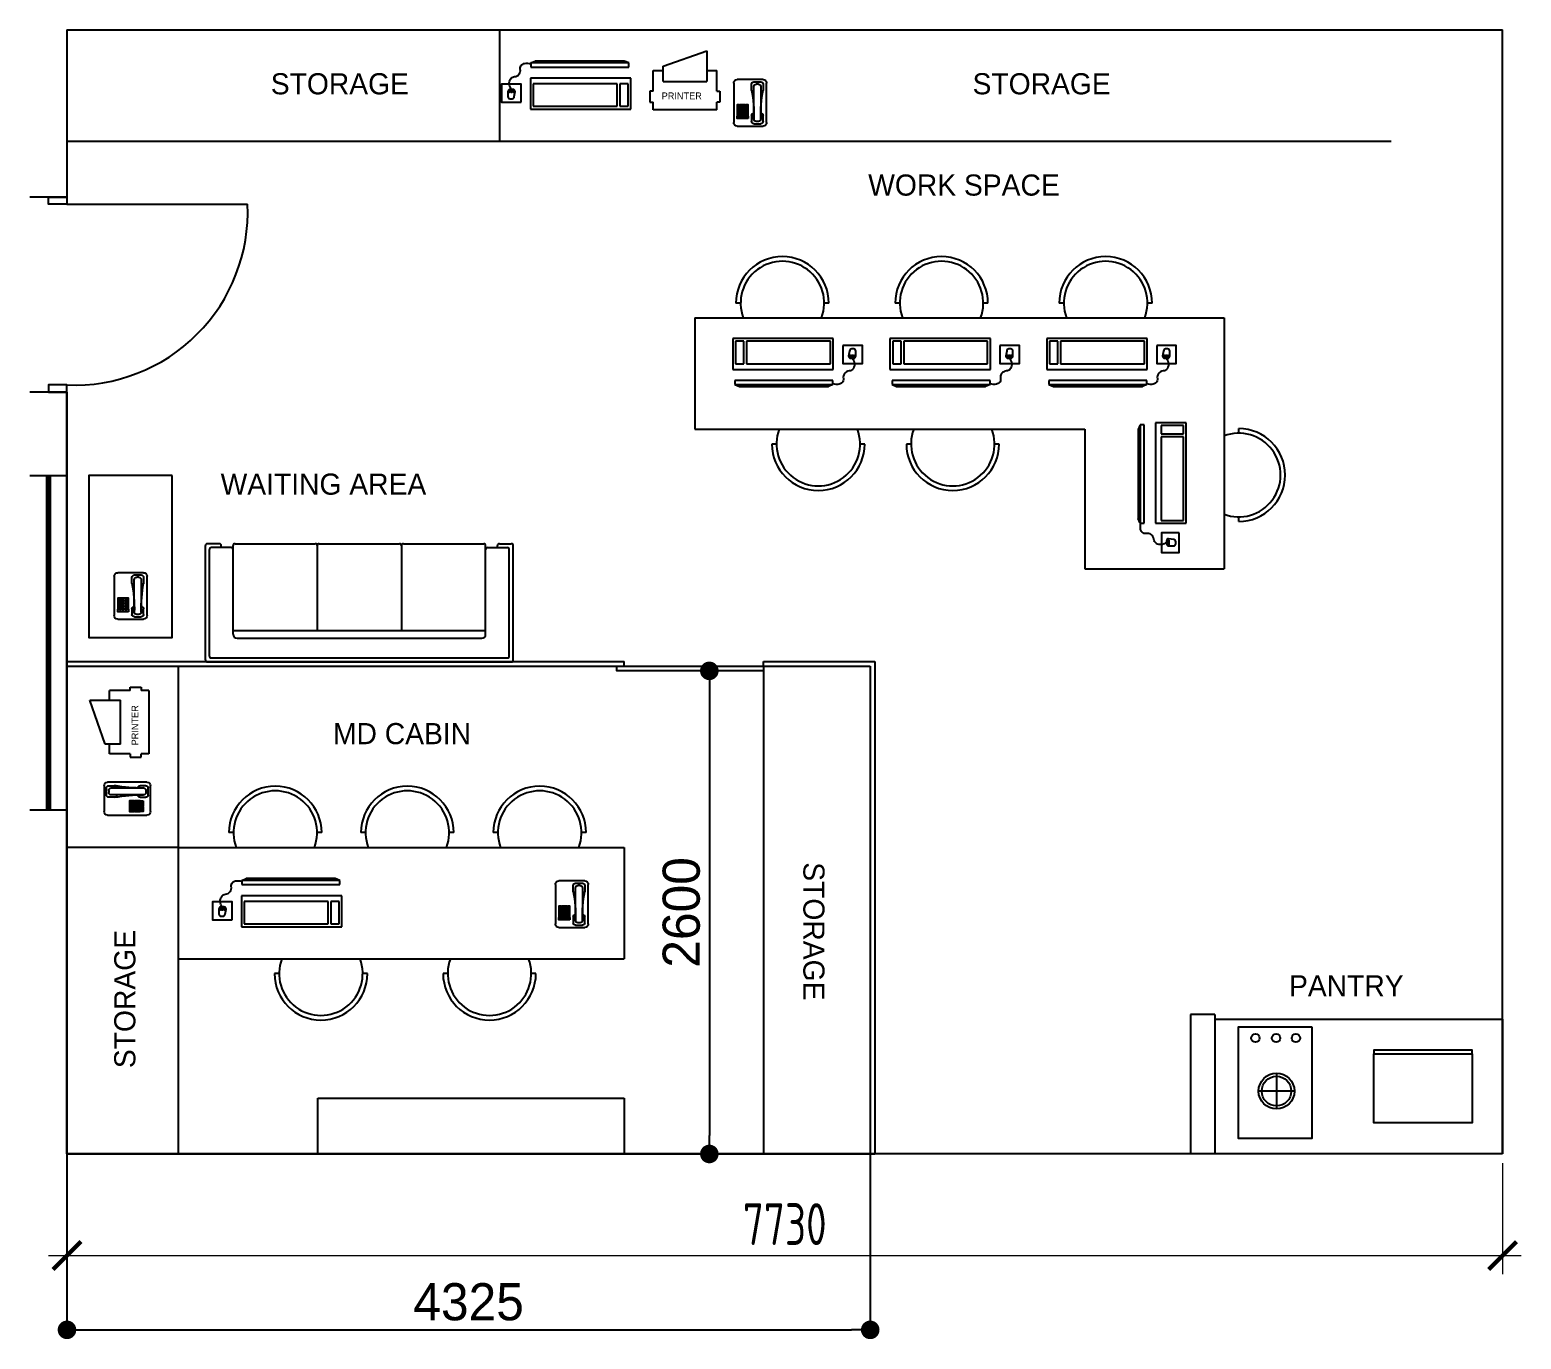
# Model space of a CAD drawing. Header units: millimetres. Extents: x -184691 to 158232, y -112569 to 33289.
# Drawn here: x 33615 to 41645, y -68330 to -61283 of the extents above; entities that cross this region are included whole.
import ezdxf

# ---------------------------------------------------------------- set-up
doc = ezdxf.new("R2010")
doc.units = ezdxf.units.MM
doc.header["$LTSCALE"] = 10
doc.header["$PDMODE"] = 35
doc.header["$PDSIZE"] = 500
for name, color, linetype in [('A--FURNITURE-0', 253, 'Continuous'), ('A--SPACEREF', 3, 'Continuous'), ('ELEC', 4, 'Continuous'), ('EQ', 4, 'Continuous'), ('FUR', 6, 'Continuous')]:
    doc.layers.add(name, color=color, linetype=linetype)
doc.styles.add('ISO', font='isocp2.shx', dxfattribs={"width": 0.8})
doc.dimstyles.new('A-DIM-100', dxfattribs={"dimscale": 100, "dimtxt": 2.25, "dimasz": 1.5, "dimexe": 1, "dimexo": 0.5, "dimgap": 0, "dimtad": 0, "dimdec": 0, "dimzin": 12, "dimdsep": 46, "dimtxsty": 'ISO', "dimblk": 'ARCHTICK', "dimcen": 1, "dimdle": 1, "dimclrd": 8, "dimclre": 8, "dimclrt": 256, "dimadec": 0, "dimazin": 3, "dimtfac": 1, "dimtdec": 0, "dimtmove": 1, "dimatfit": 2, "dimfxl": 1, "dimtvp": 0.75, "dimtolj": 1, "dimtzin": 12, "dimlwd": 18, "dimlwe": 18, "dimarcsym": 0})
doc.dimstyles.get("Standard").update_dxf_attribs({"dimtxt": 200, "dimasz": 100, "dimexe": 0, "dimexo": 100, "dimgap": 50, "dimtad": 1, "dimdec": 0, "dimzin": 0, "dimdsep": 46, "dimtxsty": 'Standard', "dimblk": 'DOT', "dimcen": 0.09, "dimadec": 0, "dimazin": 0, "dimtfac": 1, "dimtdec": 0, "dimtofl": 0, "dimtmove": 1, "dimatfit": 0, "dimfxl": 0.18, "dimtolj": 1, "dimtzin": 0, "dimarcsym": 0})

# ---------------------------------------------------------------- blocks, each defined once
blk = doc.blocks.new('A$C6B576318')
at = {"layer": 'A--FURNITURE-0'}
for p, q in [((-975, 12.5), (-975, 736.3)), ((-887.5, 748.8), (-962.5, 748.8)), ((-950, 37.5), (-950, 711.3)), ((-812.5, 723.8), (-937.5, 723.8)), ((-875, 723.8), (-875, 736.3)), ((-800, 711.3), (-800, 736.3)), ((-800, 175), (-800, 711.3)), ((-787.5, 748.8), (-279.2, 748.8)), ((-266.7, 736.3), (-266.7, 200)), ((-254.2, 748.8), (254.2, 748.8)), ((266.7, 736.3), (266.7, 200)), ((279.2, 748.8), (787.5, 748.8)), ((800, 711.3), (800, 736.3)), ((800, 175), (800, 711.3)), ((812.5, 723.8), (937.5, 723.8)), ((875, 723.8), (875, 736.3)), ((887.5, 748.8), (962.5, 748.8)), ((950, 37.5), (950, 711.3)), ((975, 12.5), (975, 736.3)), ((-800, 200), (800, 200)), ((-775, 150), (775, 150)), ((-962.5, 0), (962.5, 0)), ((-937.5, 25), (937.5, 25))]:
    blk.add_line(p, q, dxfattribs=at)
for centre, radius, start, end in [((-962.5, 736.3), 12.5, 90, 180), ((-937.5, 711.3), 12.5, 90, 180), ((-887.5, 736.3), 12.5, 0, 90), ((-812.5, 711.3), 12.5, 0, 90), ((-787.5, 736.3), 12.5, 90, 180), ((-279.2, 736.3), 12.5, 0, 90), ((-254.2, 736.3), 12.5, 90, 180), ((254.2, 736.3), 12.5, 0, 90), ((279.2, 736.3), 12.5, 90, 180), ((787.5, 736.3), 12.5, 0, 90), ((812.5, 711.3), 12.5, 90, 180), ((887.5, 736.3), 12.5, 90, 180), ((937.5, 711.3), 12.5, 0, 90), ((962.5, 736.3), 12.5, 0, 90), ((-775, 175), 25, 180, 270), ((775, 175), 25, 270, 0), ((-962.5, 12.5), 12.5, 180, 270), ((-937.5, 37.5), 12.5, 180, 270), ((937.5, 37.5), 12.5, 270, 0), ((962.5, 12.5), 12.5, 270, 0)]:
    blk.add_arc(centre, radius, start, end, dxfattribs=at)
blk = doc.blocks.new('A$C59C96D1E')
at = {"linetype": 'Continuous'}
for p, q in [((-2.74, 0), (2.74, 0)), ((-3.49, -9.09), (-3.49, -0.75)), ((-2.75, -0.99), (-2.75, -2.2)), ((-2.26, -1.48), (-2.26, -8.35)), ((-0.79, -0.49), (-2.25, -0.49)), ((-1.76, -0.98), (-1.28, -0.98)), ((-0.78, -8.35), (-0.78, -1.48)), ((-0.29, -2.2), (-0.29, -0.99)), ((3.49, -0.75), (3.49, -9.09)), ((-2.75, -8.84), (-2.75, -7.63)), ((-0.79, -9.34), (-2.25, -9.34)), ((-1.76, -8.85), (-1.28, -8.85)), ((-0.29, -7.63), (-0.29, -8.84)), ((2.74, -9.84), (-2.74, -9.84))]:
    blk.add_line(p, q, dxfattribs=at)
for points in [[(0.45, -5.87), (0.45, -5.37), (0.95, -5.37), (0.95, -5.87)], [(0.45, -6.47), (0.45, -5.97), (0.95, -5.97), (0.95, -6.47)], [(1.05, -5.87), (1.05, -5.37), (1.55, -5.37), (1.55, -5.87)], [(1.05, -6.47), (1.05, -5.97), (1.55, -5.97), (1.55, -6.47)], [(1.64, -5.87), (1.64, -5.37), (2.14, -5.37), (2.14, -5.87)], [(1.64, -6.47), (1.64, -5.97), (2.14, -5.97), (2.14, -6.47)], [(2.24, -5.87), (2.24, -5.37), (2.74, -5.37), (2.74, -5.87)], [(2.24, -6.47), (2.24, -5.97), (2.74, -5.97), (2.74, -6.47)], [(0.45, -7.06), (0.45, -6.56), (0.95, -6.56), (0.95, -7.06)], [(0.45, -7.66), (0.45, -7.16), (0.95, -7.16), (0.95, -7.66)], [(0.45, -8.26), (0.95, -8.26), (0.95, -7.76), (0.45, -7.76)], [(1.05, -7.06), (1.05, -6.56), (1.55, -6.56), (1.55, -7.06)], [(1.05, -7.66), (1.05, -7.16), (1.55, -7.16), (1.55, -7.66)], [(1.05, -8.26), (1.55, -8.26), (1.55, -7.76), (1.05, -7.76)], [(1.64, -7.06), (1.64, -6.56), (2.14, -6.56), (2.14, -7.06)], [(1.64, -7.66), (1.64, -7.16), (2.14, -7.16), (2.14, -7.66)], [(1.64, -8.26), (2.14, -8.26), (2.14, -7.76), (1.64, -7.76)], [(2.24, -7.06), (2.24, -6.56), (2.74, -6.56), (2.74, -7.06)], [(2.24, -7.66), (2.24, -7.16), (2.74, -7.16), (2.74, -7.66)], [(2.24, -8.26), (2.74, -8.26), (2.74, -7.76), (2.24, -7.76)]]:
    blk.add_lwpolyline(points, close=True)
for centre, radius, start, end in [((-2.74, -0.75), 0.75, 90, 180), ((2.74, -0.75), 0.75, 0, 90), ((-2.25, -0.99), 0.5, 90, 180), ((-2.25, -2.2), 0.5, 180, 270), ((-1.76, -1.48), 0.5, 90, 180), ((-1.28, -1.48), 0.5, 0, 90), ((-0.79, -0.99), 0.5, 0, 90), ((-0.79, -2.2), 0.5, 270, 0), ((-2.74, -9.09), 0.75, 180, 270), ((-2.25, -7.63), 0.5, 90, 180), ((-2.25, -8.84), 0.5, 180, 270), ((-1.76, -8.35), 0.5, 180, 270), ((-1.28, -8.35), 0.5, 270, 0), ((-0.79, -7.63), 0.5, 0, 90), ((-0.79, -8.84), 0.5, 270, 0), ((2.74, -9.09), 0.75, 270, 0)]:
    blk.add_arc(centre, radius, start, end, dxfattribs=at)
for centre, start, end in [((-30.22, -7.51), 358.28, 10.8919), ((27.18, -7.51), 169.1081, 181.72)]:
    blk.add_arc(centre, 27.97, start, end)
blk = doc.blocks.new('电脑02')
at = {"layer": 'FUR'}
for p, q in [((-356, 497), (-374, 454)), ((-374, -389), (-374, 454)), ((-356, -432), (-356, 497)), ((-356, 497), (-318, 497)), ((-318, 497), (-318, -432)), ((-212, 499), (81, 499)), ((-158, 473), (54, 473)), ((-158, -321), (-158, 473)), ((54, 473), (54, -321)), ((81, 499), (81, -452)), ((-356, -432), (-374, -389)), ((54, -321), (-158, -321)), ((-158, -347), (54, -347)), ((-158, -426), (-158, -347)), ((54, -347), (54, -426)), ((-318, -432), (-356, -432)), ((81, -452), (-212, -452)), ((54, -426), (-158, -426))]:
    blk.add_line(p, q, dxfattribs=at)
at = {"layer": 'FUR', "linetype": 'Continuous'}
blk.add_line((-212, -452), (-212, 499), dxfattribs=at)
for points in [[(15, 589), (-155, 589), (-155, 775), (15, 775)], [(-80, 691), (-100, 691), (-100, 699), (-80, 699)], [(-80, 675), (-100, 675), (-100, 684), (-80, 684)], [(-80, 660), (-100, 660), (-100, 668), (-80, 668)]]:
    blk.add_lwpolyline(points, close=True, dxfattribs=at)
blk.add_lwpolyline([(-38, 654), (-86, 645, -0.414214), (-106, 665), (-106, 693, -0.414214), (-86, 713), (-38, 713, -0.414214), (-18, 693), (-18, 674, -0.414214)], format="xyb", close=True, dxfattribs=at)
at = {"layer": 'FUR'}
blk.add_lwpolyline([(-106, 679, 0.145589), (-157, 701, 0.174009), (-202, 690, 0.23191), (-227, 650, -0.218832), (-252, 606, -0.206677), (-298, 596, 0.250828), (-337, 584, 0.144102), (-352, 557, 0.088452), (-350, 497)], format="xyb", dxfattribs=at)
blk = doc.blocks.new('PRINT')
at = {"linetype": 'Continuous'}
for p, q in [((72, 320), (392, 432)), ((392, 432), (392, 208)), ((0, 136), (0, 288)), ((0, 288), (72, 288)), ((72, 288), (72, 320)), ((72, 208), (72, 288)), ((392, 288), (464, 288)), ((464, 136), (464, 288)), ((0, 136), (-24, 136)), ((-24, 136), (-24, 56)), ((72, 208), (392, 208)), ((464, 136), (488, 136)), ((488, 136), (488, 56)), ((-24, 56), (0, 56)), ((0, 0), (0, 56)), ((464, 0), (0, 0)), ((464, 0), (464, 56)), ((488, 56), (464, 56))]:
    blk.add_line(p, q, dxfattribs=at)
blk.add_text('PRINTER', height=50).set_placement((62, 77))
blk = doc.blocks.new('_ArchTick')
at = {"color": 0, "const_width": 0.15}
blk.add_lwpolyline([(-0.5, -0.5), (0.5, 0.5)], dxfattribs=at)
blk = doc.blocks.new('*D547')
at = {"color": 8, "lineweight": 18}
for p, q in [((33815.3, -67382.8), (33815.3, -67979.2)), ((41545.3, -67382.8), (41545.3, -67979.2)), ((33715.3, -67879.2), (41645.3, -67879.2))]:
    blk.add_line(p, q, dxfattribs=at)
at = {"layer": 'Defpoints', "color": 0}
for p in [(33815.3, -67332.8), (41545.3, -67332.8), (41545.3, -67879.2)]:
    blk.add_point(p, dxfattribs=at)
at = {"color": 8, "lineweight": 18, "xscale": 150, "yscale": 150, "zscale": 150, "rotation": 180}
blk.add_blockref('_ArchTick', (33815.3, -67879.2), dxfattribs=at)
at = {"color": 8, "lineweight": 18, "xscale": 150, "yscale": 150, "zscale": 150}
blk.add_blockref('_ArchTick', (41545.3, -67879.2), dxfattribs=at)
at = {"insert": (37680.3, -67710.4), "char_height": 225, "attachment_point": 5, "style": 'ISO'}
blk.add_mtext('\\A1;7730', dxfattribs=at)
blk = doc.blocks.new('_Dot')
at = {"color": 0, "linetype": 'ByBlock', "lineweight": -2}
blk.add_line((-0.5, 0), (-1, 0), dxfattribs=at)
at = {"color": 0, "linetype": 'ByBlock', "const_width": 0.5}
blk.add_lwpolyline([(-0.25, 0, 1), (0.25, 0, 1)], format="xyb", close=True, dxfattribs=at)
blk = doc.blocks.new('*D548')
at = {"color": 0, "lineweight": -2}
for p, q in [((33815.3, -67056.3), (33815.3, -68279.5)), ((38140.3, -67056.3), (38140.3, -68279.5)), ((33915.3, -68279.5), (38040.3, -68279.5))]:
    blk.add_line(p, q, dxfattribs=at)
at = {"layer": 'Defpoints', "color": 0}
for p in [(33815.3, -66956.3), (38140.3, -66956.3), (38140.3, -68279.5)]:
    blk.add_point(p, dxfattribs=at)
at = {"color": 0, "lineweight": -2, "xscale": 100, "yscale": 100, "zscale": 100, "rotation": 180}
blk.add_blockref('_Dot', (33815.3, -68279.5), dxfattribs=at)
at = {"color": 0, "lineweight": -2, "xscale": 100, "yscale": 100, "zscale": 100}
blk.add_blockref('_Dot', (38140.3, -68279.5), dxfattribs=at)
at = {"color": 0, "insert": (35977.8, -68129.5), "char_height": 200, "attachment_point": 5}
blk.add_mtext('\\A1;4325', dxfattribs=at)
blk = doc.blocks.new('*D549')
at = {"color": 0, "lineweight": -2}
for p, q in [((37465.3, -64732.8), (37274, -64732.8)), ((37274, -64832.8), (37274, -67232.8)), ((37580.3, -67332.8), (37274, -67332.8))]:
    blk.add_line(p, q, dxfattribs=at)
at = {"layer": 'Defpoints', "color": 0}
for p in [(37565.3, -64732.8), (37274, -67332.8), (37680.3, -67332.8)]:
    blk.add_point(p, dxfattribs=at)
at = {"color": 0, "lineweight": -2, "xscale": 100, "yscale": 100, "zscale": 100}
for p, rotation in [((37274, -64732.8), 90), ((37274, -67332.8), 270)]:
    blk.add_blockref('_Dot', p, dxfattribs=dict(at, rotation=rotation))
at = {"color": 0, "insert": (37124, -66032.8), "char_height": 200, "attachment_point": 5, "rotation": 90}
blk.add_mtext('\\A1;2600', dxfattribs=at)

msp = doc.modelspace()

# ---------------------------------------------------------------- linework, layer by layer
for p, q in [((33815.3, -61282.8), (33815.3, -62182.8)), ((33815.3, -61282.8), (41545.3, -61282.8)), ((36145.3, -61882.8), (36145.3, -61282.8)), ((41545.3, -67332.8), (41545.3, -61282.8)), ((33815.3, -61882.8), (40945.3, -61882.8)), ((33815.3, -62182.8), (33615.3, -62182.8)), ((33815.3, -62221.6), (34787.8, -62221.6)), ((33815.3, -63232.8), (33615.3, -63232.8)), ((33815.3, -63232.8), (33815.3, -67332.8)), ((33815.3, -63682.8), (33615.3, -63682.8)), ((33705.3, -63682.8), (33705.3, -65482.8)), ((33715.3, -63682.8), (33715.3, -65482.8)), ((33725.3, -63682.8), (33725.3, -65482.8)), ((33815.3, -64682.8), (36815.3, -64682.8)), ((33815.3, -64707.8), (36815.3, -64707.8)), ((34415.3, -67332.8), (34415.3, -64707.8)), ((36815.3, -64707.8), (36815.3, -64682.8)), ((37565.3, -64707.8), (37565.3, -64682.8)), ((37565.3, -64682.8), (38165.3, -64682.8)), ((37565.3, -64707.8), (37565.3, -67332.8)), ((37565.3, -64707.8), (38140.3, -64707.8)), ((38140.3, -64707.8), (38140.3, -67332.8)), ((38165.3, -64682.8), (38165.3, -67332.8)), ((33815.3, -65482.8), (33615.3, -65482.8)), ((33815.3, -67332.8), (33815.3, -65482.8)), ((41545.3, -67332.8), (41545.3, -65482.8)), ((34415.3, -65682.8), (33815.3, -65682.8)), ((34415.3, -65682.8), (36815.3, -65682.8)), ((36815.3, -65682.8), (36815.3, -66282.8)), ((34415.3, -66282.8), (36815.3, -66282.8)), ((39995.3, -66582.8), (39865.3, -66582.8)), ((39995.3, -66582.8), (39995.3, -67332.8)), ((39995.3, -66607.8), (41545.3, -66607.8)), ((41545.3, -66607.8), (41545.3, -67332.8)), ((35165.3, -67332.8), (35165.3, -67032.8)), ((35165.3, -67032.8), (36815.3, -67032.8)), ((36815.3, -67032.8), (36815.3, -67332.8)), ((39865.3, -67332.8), (33815.3, -67332.8)), ((33815.3, -67332.8), (38165.3, -67332.8)), ((41545.3, -67332.8), (33815.3, -67332.8))]:
    msp.add_line(p, q)
at = {"color": 4}
for p, q in [((40327.9, -66898.2), (40327.9, -67090.8)), ((40424.1, -66994.5), (40231.6, -66994.5))]:
    msp.add_line(p, q, dxfattribs=at)
for points in [[(33715.3, -62182.8), (33815.3, -62182.8), (33815.3, -62221.6), (33715.3, -62221.6)], [(33715.3, -63232.8), (33815.3, -63232.8), (33815.3, -63194.1), (33715.3, -63194.1)], [(36776.8, -64707.8), (37565.3, -64707.8), (37565.3, -64732.8), (36776.8, -64732.8)]]:
    msp.add_lwpolyline(points, close=True)
for points in [[(37195.3, -62832.8), (40045.3, -62832.8)], [(37195.3, -62832.8), (37195.3, -63432.8)], [(40045.3, -62832.8), (40045.3, -64182.8)], [(39865.3, -66582.8), (39865.3, -67332.8), (33815.3, -67332.8), (33815.3, -63232.8)], [(37195.3, -63432.8), (39295.3, -63432.8)], [(39295.3, -63432.8), (39295.3, -64182.8)], [(39295.3, -64182.8), (40045.3, -64182.8)]]:
    msp.add_lwpolyline(points)
msp.add_lwpolyline([(40518.6, -66648.9), (40518.6, -67249), (40123.7, -67249), (40123.7, -66648.9)], close=True, dxfattribs=at)
for centre, radius in [((40214.1, -66709), 22.8), ((40325.4, -66709), 22.8), ((40432.4, -66709), 22.8), ((40327.9, -66994.5), 96.3), ((40327.9, -66994.5), 79.5)]:
    msp.add_circle(centre, radius, dxfattribs=at)
msp.add_arc((33855.5, -62261.8), 933.1, 267.52858, 2.47142)
at = {"layer": 'A--FURNITURE-0'}
msp.add_lwpolyline([(34382.4, -63681.7), (33932.4, -63681.7), (33932.4, -64553.6), (34382.4, -64553.6)], close=True, dxfattribs=at)
at = {"layer": 'A--SPACEREF'}
for p, q in [((37442.5, -62753.5), (37417.5, -62753.5)), ((37917.5, -62753.5), (37892.5, -62753.5)), ((38299.2, -62753.5), (38274.2, -62753.5)), ((38774.2, -62753.5), (38749.2, -62753.5)), ((39182.8, -62753.5), (39157.8, -62753.5)), ((39657.8, -62753.5), (39632.8, -62753.5)), ((40124.6, -63454.1), (40124.6, -63429.1)), ((37635.6, -63512.2), (37610.6, -63512.2)), ((38110.6, -63512.2), (38085.6, -63512.2)), ((38359.9, -63512.2), (38334.9, -63512.2)), ((38834.9, -63512.2), (38809.9, -63512.2)), ((40124.6, -63929.1), (40124.6, -63904.1)), ((34712, -65603.5), (34687, -65603.5)), ((35187, -65603.5), (35162, -65603.5)), ((35423, -65603.5), (35398, -65603.5)), ((35898, -65603.5), (35873, -65603.5)), ((36135.8, -65603.5), (36110.8, -65603.5)), ((36610.8, -65603.5), (36585.8, -65603.5)), ((34957.6, -66362.2), (34932.6, -66362.2)), ((35432.6, -66362.2), (35407.6, -66362.2)), ((35865.3, -66362.2), (35840.3, -66362.2)), ((36340.3, -66362.2), (36315.3, -66362.2))]:
    msp.add_line(p, q, dxfattribs=at)
for centre, radius, start, end in [((37667.5, -62753.5), 250, 0, 180), ((37667.5, -62753.5), 225, 339.35282, 200.64718), ((38524.2, -62753.5), 250, 0, 180), ((38524.2, -62753.5), 225, 339.35282, 200.64718), ((39407.8, -62753.5), 250, 0, 180), ((39407.8, -62753.5), 225, 339.35282, 200.64718), ((37860.6, -63512.2), 225, 159.35282, 20.64718), ((38584.9, -63512.2), 225, 159.35282, 20.64718), ((40124.6, -63679.1), 250, 270, 90), ((37860.6, -63512.2), 250, 180, 0), ((38584.9, -63512.2), 250, 180, 0), ((40124.6, -63679.1), 225, 249.35282, 110.64718), ((34937, -65603.5), 250, 0, 180), ((35648, -65603.5), 250, 0, 180), ((36360.8, -65603.5), 250, 0, 180), ((34937, -65603.5), 225, 339.35282, 200.64718), ((35648, -65603.5), 225, 339.35282, 200.64718), ((36360.8, -65603.5), 225, 339.35282, 200.64718), ((35182.6, -66362.2), 225, 159.35282, 20.64718), ((36090.3, -66362.2), 225, 159.35282, 20.64718), ((35182.6, -66362.2), 250, 180, 0), ((36090.3, -66362.2), 250, 180, 0)]:
    msp.add_arc(centre, radius, start, end, dxfattribs=at)
at = {"layer": 'EQ', "color": 4}
for points in [[(41380.9, -66794.7), (41380.9, -66774), (40851.5, -66774), (40851.5, -66794.7)], [(41380.9, -66794.7), (41380.9, -67165.9), (40851.5, -67165.9), (40851.5, -66794.7)]]:
    msp.add_lwpolyline(points, close=True, dxfattribs=at)

# ---------------------------------------------------------------- block references
at = {"layer": 'A--FURNITURE-0', "xscale": -25.41683611206827, "yscale": 25.41683611206827, "zscale": 25.4168361120719}
for p in [(37493.8, -61550.5), (34158, -64204.4), (36533.6, -65863.4)]:
    msp.add_blockref('A$C59C96D1E', p, dxfattribs=at)
at = {"layer": 'A--FURNITURE-0', "extrusion": (0, 0, -1), "xscale": -0.8500000000058208, "yscale": 0.8499999999985448, "zscale": -0.85}
msp.add_blockref('A$C6B576318', (-35389.6, -64684.8), dxfattribs=at)
at = {"layer": 'A--FURNITURE-0', "xscale": -25.41683611206827, "yscale": 25.41683611206827, "zscale": 25.4168361120719, "rotation": 90}
msp.add_blockref('A$C59C96D1E', (34015.1, -65420.6), dxfattribs=at)
at = {"layer": 'ELEC', "color": 0, "zscale": 0.5683953692397723}
for p, xscale, yscale, rotation in [((36595, -61663.6), -0.5683953694388038, 0.5683953694388038, 90), ((37657.3, -62989.8), -0.5683953694433512, 0.5683953694433512, 270), ((38503.4, -62989.8), -0.5683953694433512, 0.5683953694433512, 270), ((39347.9, -62989.8), -0.5683953694433512, 0.5683953694433512, 270), ((39796, -63654.9), -0.5683953694388038, 0.5683953694388038, 180), ((35038.7, -66063.6), -0.5683953694388038, 0.5683953694388038, 90)]:
    msp.add_blockref('电脑02', p, dxfattribs=dict(at, xscale=xscale, yscale=yscale, rotation=rotation))
at = {"layer": 'EQ', "color": 0, "xscale": 0.7369682280113921, "yscale": 0.7369682280113921, "zscale": 0.736968228138353}
msp.add_blockref('PRINT', (36971.7, -61713.4), dxfattribs=at)
at = {"layer": 'EQ', "color": 0, "xscale": 0.7369682280113921, "yscale": 0.7369682280113921, "zscale": 0.736968228138353, "rotation": 90}
msp.add_blockref('PRINT', (34256.3, -65179.6), dxfattribs=at)

# ---------------------------------------------------------------- texts
at = {"layer": 'A--SPACEREF'}
for s, height, p in [('STORAGE', 113.76, (34912.6, -61630)), ('STORAGE', 113.76, (38691.3, -61630)), ('WORK SPACE', 113.76, (38129.5, -62175)), ('WAITING AREA', 113.758, (34642.6, -63784.7)), ('MD CABIN', 113.76, (35247.6, -65127.4)), ('PANTRY', 113.76, (40395.3, -66484.6))]:
    msp.add_text(s, height=height, dxfattribs=at).set_placement(p)
for rotation, p in [(270, (37780.2, -65762.8)), (90, (34183.6, -66871))]:
    msp.add_text('STORAGE', height=113.76, rotation=rotation, dxfattribs=at).set_placement(p)

# ---------------------------------------------------------------- dimensions: what is measured, and where the dimension line sits
dim = msp.add_linear_dim(base=(37274, -67332.8), p1=(37565.3, -64732.8), p2=(37680.3, -67332.8), angle=90, dimstyle='Standard')
dim.commit()
dim.dimension.update_dxf_attribs({"geometry": '*D549', "text_midpoint": (37124, -66032.8)})
dim = msp.add_linear_dim(base=(38140.3, -68279.5), p1=(33815.3, -66956.3), p2=(38140.3, -66956.3), dimstyle='Standard')
dim.commit()
dim.dimension.update_dxf_attribs({"geometry": '*D548', "text_midpoint": (35977.8, -68129.5)})
dim = msp.add_linear_dim(base=(41545.3, -67879.2), p1=(33815.3, -67332.8), p2=(41545.3, -67332.8), dimstyle='A-DIM-100', override={"dimfxl": 0.18})
dim.commit()
dim.dimension.update_dxf_attribs({"geometry": '*D547', "text_midpoint": (37680.3, -67710.4)})

doc.saveas('drawing.dxf')
